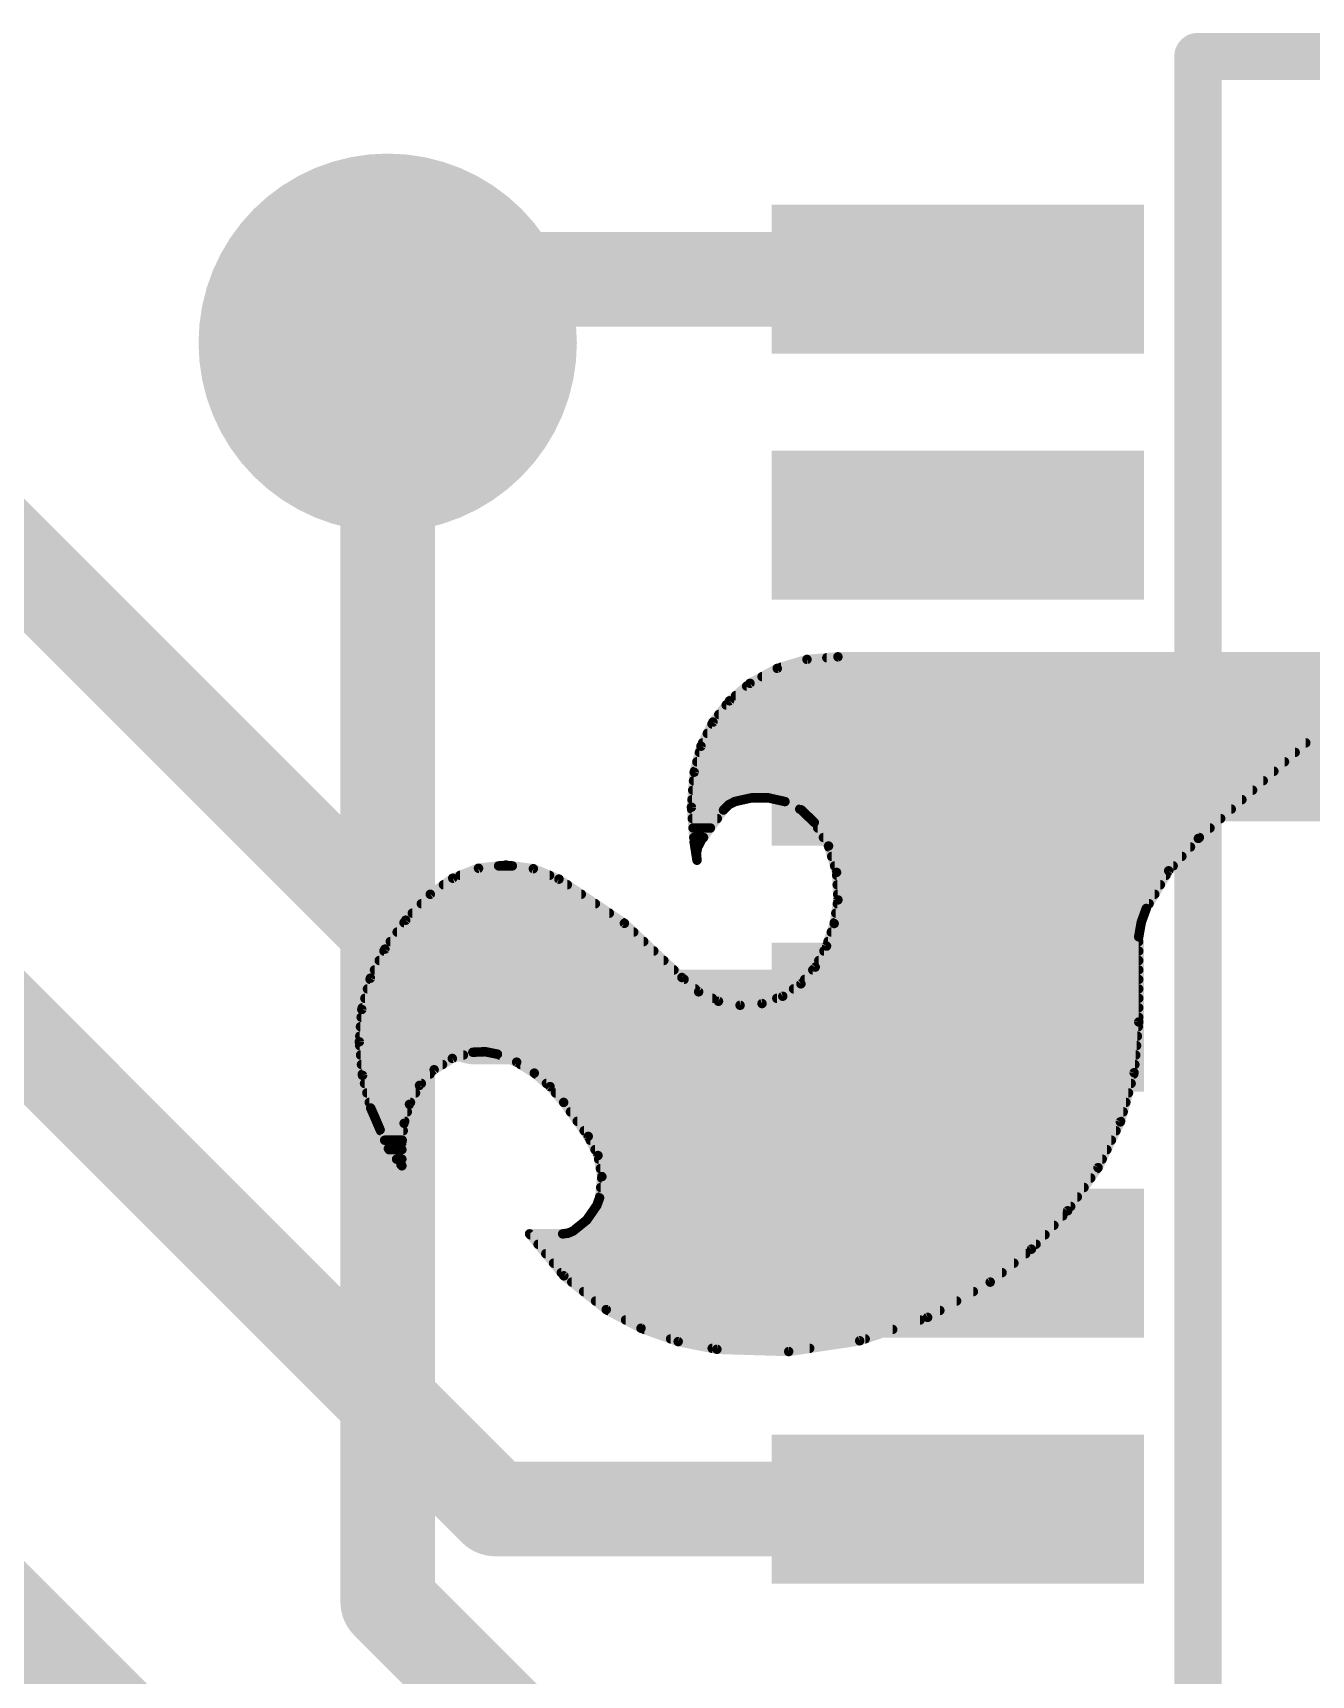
# Model space of a CAD drawing. Extents: x -4.1 to 20.4, y -14 to 28.1.
# Drawn here: x 4.739 to 8.172, y 12.915 to 17.324 of the extents above; entities that cross this region are included whole.
import ezdxf

# ---------------------------------------------------------------- set-up
doc = ezdxf.new("R2010")
doc.units = 0
for name, color, linetype in [('1', 12, 'CONTINUOUS'), ('16', 132, 'CONTINUOUS'), ('18', 110, 'CONTINUOUS'), ('21', 41, 'CONTINUOUS'), ('22', 40, 'CONTINUOUS'), ('51', 53, 'CONTINUOUS')]:
    doc.layers.add(name, color=color, linetype=linetype)

# ---------------------------------------------------------------- blocks, each defined once
blk = doc.blocks.new('RECT')
blk.add_solid([(-0.5, -0.5), (0.5, -0.5), (-0.5, 0.5), (0.5, 0.5)])
blk = doc.blocks.new('ROUNDV')
at = {"const_width": 0.5}
blk.add_lwpolyline([(0, -0.25, 1), (0, 0.25, 1), (0, -0.25)], format="xyb", dxfattribs=at)

msp = doc.modelspace()

# ---------------------------------------------------------------- linework, layer by layer
at = {"layer": '1', "const_width": 0.254}
for points in [[(5.8627, 16.6628), (5.6921, 16.4922)], [(7.223, 16.6628), (5.8627, 16.6628)], [(5.9813, 13.3608), (2.8677, 16.4744)], [(5.928, 14.6816), (4.5593, 16.0503)], [(7.231, 15.334), (7.223, 15.342)], [(8.8011, 15.334), (7.231, 15.334)], [(7.223, 14.6816), (5.928, 14.6816)], [(5.0567, 12.7004), (3.7922, 13.9649)], [(7.223, 13.3608), (5.9813, 13.3608)]]:
    msp.add_lwpolyline(points, dxfattribs=at)
at = {"layer": '1', "const_width": 0.127}
for points in [[(5.8627, 16.7263, 1), (5.8627, 16.5993)], [(5.9076, 16.6179, 1), (5.8178, 16.7077)], [(7.223, 16.5993, 1), (7.223, 16.7263)], [(5.6472, 16.5371, 1), (5.737, 16.4473)], [(7.2679, 15.3869, 1), (7.1781, 15.2971)], [(7.231, 15.3975, 1), (7.231, 15.2705)], [(7.1861, 15.2891, 1), (7.2759, 15.3789)], [(5.928, 14.7451, 1), (5.928, 14.6181)], [(5.8831, 14.6367, 1), (5.9729, 14.7265)], [(7.223, 14.6181, 1), (7.223, 14.7451)], [(5.9813, 13.4243, 1), (5.9813, 13.2973)], [(5.9364, 13.3159, 1), (6.0262, 13.4057)], [(7.223, 13.2973, 1), (7.223, 13.4243)]]:
    msp.add_lwpolyline(points, format="xyb", dxfattribs=at)
at = {"layer": '16', "const_width": 0.254}
for points in [[(5.6921, 16.4922), (5.6921, 13.1115)], [(5.6921, 13.1115), (7.018, 11.7856)]]:
    msp.add_lwpolyline(points, dxfattribs=at)
at = {"layer": '16', "const_width": 0.127}
for points in [[(5.7556, 16.4922, 1), (5.6286, 16.4922)], [(5.737, 13.1564, 1), (5.6472, 13.0666)], [(5.6286, 13.1115, 1), (5.7556, 13.1115)]]:
    msp.add_lwpolyline(points, format="xyb", dxfattribs=at)
at = {"layer": '21', "const_width": 0.127}
for points in [[(7.8678, 17.2608), (12.4202, 17.2608)], [(7.8678, 10.1213), (7.8678, 17.2608)]]:
    msp.add_lwpolyline(points, dxfattribs=at)
at = {"layer": '21', "const_width": 0.0635}
for points in [[(7.8678, 17.2925, 1), (7.8678, 17.2291)], [(7.8996, 17.2608, 1), (7.8361, 17.2608)]]:
    msp.add_lwpolyline(points, format="xyb", dxfattribs=at)
at = {"layer": '22', "const_width": 0.0254}
for points in [[(6.7382, 15.6179), (6.8181, 15.6419)], [(6.8181, 15.6419), (6.9012, 15.6489)], [(6.8713, 15.6464), (8.4148, 15.6464)], [(6.9012, 15.6489), (8.4176, 15.6489)], [(8.4176, 15.6489), (7.8689, 15.1613)], [(6.665, 15.5778), (6.7382, 15.6179)], [(6.7485, 15.621), (8.3862, 15.621)], [(6.61, 15.5308), (6.665, 15.5778)], [(6.6561, 15.5702), (8.329, 15.5702)], [(6.6975, 15.5956), (8.3576, 15.5956)], [(6.5656, 15.4738), (6.61, 15.5308)], [(6.6011, 15.5194), (8.2719, 15.5194)], [(6.6264, 15.5448), (8.3005, 15.5448)], [(6.5335, 15.409), (6.5656, 15.4738)], [(6.563, 15.4686), (8.2147, 15.4686)], [(6.5813, 15.494), (8.2433, 15.494)], [(6.5504, 15.4432), (8.1861, 15.4432)], [(6.5151, 15.3391), (6.5335, 15.409)], [(6.5291, 15.3924), (8.129, 15.3924)], [(6.5379, 15.4178), (8.1575, 15.4178)], [(6.5078, 15.2451), (6.5151, 15.3391)], [(6.5158, 15.3416), (8.0718, 15.3416)], [(6.5224, 15.367), (8.1004, 15.367)], [(6.5113, 15.2908), (8.0146, 15.2908)], [(6.5133, 15.3162), (8.0432, 15.3162)], [(6.5151, 15.1511), (6.5078, 15.2451)], [(6.5093, 15.2654), (6.6472, 15.2654)], [(6.6072, 15.2513), (6.5938, 15.2375)], [(6.6243, 15.2603), (6.6072, 15.2513)], [(6.6688, 15.2702), (6.6243, 15.2603)], [(6.7144, 15.2702), (6.6688, 15.2702)], [(6.7589, 15.2603), (6.7144, 15.2702)], [(6.736, 15.2654), (7.986, 15.2654)], [(6.8024, 15.2381), (6.7589, 15.2603)], [(6.5082, 15.24), (6.5962, 15.24)], [(6.5101, 15.2146), (6.5772, 15.2146)], [(6.5938, 15.2375), (6.5329, 15.1536)], [(6.7986, 15.24), (7.9575, 15.24)], [(6.8377, 15.2044), (6.8024, 15.2381)], [(6.827, 15.2146), (7.9289, 15.2146)], [(6.8759, 15.141), (6.8377, 15.2044)], [(6.5121, 15.1892), (6.5587, 15.1892)], [(6.5141, 15.1638), (6.5403, 15.1638)], [(6.8469, 15.1892), (7.9003, 15.1892)], [(6.8622, 15.1638), (7.8717, 15.1638)], [(7.8689, 15.1613), (7.7894, 15.0745)], [(6.5227, 15.1028), (6.5151, 15.1511)], [(6.5171, 15.1384), (6.5247, 15.1384)], [(6.5245, 15.1379), (6.521, 15.1205)], [(6.521, 15.1205), (6.5227, 15.1028)], [(6.5211, 15.113), (6.5217, 15.113)], [(6.5329, 15.1536), (6.5245, 15.1379)], [(6.8975, 15.0702), (6.8759, 15.141)], [(6.8767, 15.1384), (7.8479, 15.1384)], [(6.8845, 15.113), (7.8247, 15.113)], [(5.8668, 15.0545), (5.936, 15.0813)], [(5.936, 15.0813), (6.0097, 15.0899)], [(5.9898, 15.0876), (6.0268, 15.0876)], [(6.0097, 15.0899), (6.0832, 15.08)], [(6.0832, 15.08), (6.1519, 15.052)], [(6.8922, 15.0876), (7.8014, 15.0876)], [(6.9012, 14.9962), (6.8975, 15.0702)], [(7.7894, 15.0745), (7.7292, 14.9733)], [(5.8064, 15.0114), (5.8668, 15.0545)], [(5.8419, 15.0368), (6.1744, 15.0368)], [(5.8866, 15.0622), (6.1268, 15.0622)], [(6.1519, 15.052), (6.3277, 14.9334)], [(6.8979, 15.0622), (7.7821, 15.0622)], [(6.8992, 15.0368), (7.767, 15.0368)], [(5.7405, 14.9418), (5.8064, 15.0114)], [(5.7824, 14.986), (6.2497, 14.986)], [(5.8064, 15.0114), (6.2121, 15.0114)], [(6.8911, 14.9329), (6.9012, 14.9962)], [(6.8996, 14.986), (7.7368, 14.986)], [(6.9004, 15.0114), (7.7519, 15.0114)], [(5.6845, 14.8641), (5.7405, 14.9418)], [(5.7583, 14.9606), (6.2874, 14.9606)], [(6.8955, 14.9606), (7.7246, 14.9606)], [(7.7157, 14.9361), (7.7089, 14.8971)], [(7.7292, 14.9733), (7.7157, 14.9361)], [(5.7175, 14.9098), (6.3528, 14.9098)], [(5.7358, 14.9352), (6.325, 14.9352)], [(6.3277, 14.9334), (6.4821, 14.7879)], [(6.8706, 14.8722), (6.8911, 14.9329)], [(6.8833, 14.9098), (7.7111, 14.9098)], [(6.8915, 14.9352), (7.7156, 14.9352)], [(7.7089, 14.8971), (7.7089, 14.6685)], [(5.6457, 14.7861), (5.6845, 14.8641)], [(5.682, 14.859), (6.4067, 14.859)], [(5.6991, 14.8844), (6.3797, 14.8844)], [(6.8402, 14.8158), (6.8706, 14.8722)], [(6.8635, 14.859), (7.7089, 14.859)], [(6.8747, 14.8844), (7.7089, 14.8844)], [(5.6567, 14.8082), (6.4606, 14.8082)], [(5.6693, 14.8336), (6.4336, 14.8336)], [(6.8017, 14.771), (6.8402, 14.8158)], [(6.8337, 14.8082), (7.7089, 14.8082)], [(6.8498, 14.8336), (7.7089, 14.8336)], [(5.6225, 14.7021), (5.6457, 14.7861)], [(5.6448, 14.7828), (6.4881, 14.7828)], [(6.4821, 14.7879), (6.527, 14.7496)], [(6.753, 14.7376), (6.8017, 14.771)], [(6.8119, 14.7828), (7.7089, 14.7828)], [(5.6308, 14.732), (6.5639, 14.732)], [(5.6378, 14.7574), (6.5179, 14.7574)], [(6.527, 14.7496), (6.5804, 14.7241)], [(6.5804, 14.7241), (6.6384, 14.7134)], [(6.6384, 14.7134), (6.6973, 14.718)], [(6.6973, 14.718), (6.753, 14.7376)], [(6.7371, 14.732), (7.7089, 14.732)], [(6.7819, 14.7574), (7.7089, 14.7574)], [(5.6159, 14.6152), (5.6225, 14.7021)], [(5.6209, 14.6812), (7.7089, 14.6812)], [(5.6238, 14.7066), (7.7089, 14.7066)], [(5.6171, 14.6304), (7.7054, 14.6304)], [(5.619, 14.6558), (7.7077, 14.6558)], [(7.7089, 14.6685), (7.6965, 14.5322)], [(5.6245, 14.5252), (5.6159, 14.6152)], [(5.6169, 14.605), (7.7031, 14.605)], [(5.9207, 14.5872), (5.8657, 14.5706)], [(5.9541, 14.5886), (5.9207, 14.5872)], [(5.9868, 14.5821), (5.9541, 14.5886)], [(5.6193, 14.5796), (5.8955, 14.5796)], [(5.6217, 14.5542), (5.8393, 14.5542)], [(5.8168, 14.5403), (5.7776, 14.4983)], [(5.8657, 14.5706), (5.8168, 14.5403)], [(6.0383, 14.5606), (5.9868, 14.5821)], [(5.9928, 14.5796), (7.7008, 14.5796)], [(6.0858, 14.5313), (6.0383, 14.5606)], [(6.0487, 14.5542), (7.6985, 14.5542)], [(5.6241, 14.5288), (5.8061, 14.5288)], [(5.6464, 14.4374), (5.6245, 14.5252)], [(5.6299, 14.5034), (5.7824, 14.5034)], [(5.7776, 14.4983), (5.7506, 14.4475)], [(6.1282, 14.495), (6.0858, 14.5313)], [(6.0887, 14.5288), (7.6956, 14.5288)], [(6.1184, 14.5034), (7.6885, 14.5034)], [(6.1646, 14.4526), (6.1282, 14.495)], [(7.6965, 14.5322), (7.6597, 14.4003)], [(5.6362, 14.478), (5.7668, 14.478)], [(5.6426, 14.4526), (5.7533, 14.4526)], [(6.1428, 14.478), (7.6814, 14.478)], [(6.2306, 14.3612), (6.1646, 14.4526)], [(6.1646, 14.4526), (7.6743, 14.4526)], [(5.6566, 14.4145), (5.6464, 14.4374)], [(5.6509, 14.4272), (5.7449, 14.4272)], [(5.6718, 14.3789), (5.6566, 14.4145)], [(5.7506, 14.4475), (5.7361, 14.3963)], [(6.1829, 14.4272), (7.6672, 14.4272)], [(5.662, 14.4018), (5.7377, 14.4018)], [(5.6939, 14.3285), (5.6718, 14.3789)], [(5.6729, 14.3764), (5.7339, 14.3764)], [(5.7361, 14.3963), (5.7302, 14.3434)], [(6.2013, 14.4018), (7.6601, 14.4018)], [(6.2196, 14.3764), (7.648, 14.3764)], [(7.6597, 14.4003), (7.5997, 14.2773)], [(5.684, 14.351), (5.7311, 14.351)], [(5.7277, 14.285), (5.6939, 14.3285)], [(5.6961, 14.3256), (5.7302, 14.3256)], [(5.7302, 14.3434), (5.7302, 14.2824)], [(6.2568, 14.3099), (6.2306, 14.3612)], [(6.2358, 14.351), (7.6356, 14.351)], [(6.2488, 14.3256), (7.6233, 14.3256)], [(5.7159, 14.3002), (5.7302, 14.3002)], [(5.7302, 14.2825), (5.7277, 14.285)], [(5.7302, 14.2824), (5.7302, 14.2825)], [(6.2672, 14.2533), (6.2568, 14.3099)], [(6.2586, 14.3002), (7.6109, 14.3002)], [(6.2633, 14.2748), (7.5979, 14.2748)], [(7.5997, 14.2773), (7.518, 14.1616)], [(6.2611, 14.1961), (6.2672, 14.2533)], [(6.2668, 14.2494), (7.58, 14.2494)], [(6.2535, 14.1757), (6.2611, 14.1961)], [(6.2614, 14.1986), (7.5441, 14.1986)], [(6.2641, 14.224), (7.5621, 14.224)], [(6.2267, 14.1369), (6.2535, 14.1757)], [(6.2342, 14.1478), (7.505, 14.1478)], [(6.2518, 14.1732), (7.5262, 14.1732)], [(7.518, 14.1616), (7.4208, 14.0584)], [(6.1652, 13.9869), (6.0731, 14.0995)], [(6.0731, 14.0995), (6.162, 14.0995)], [(6.162, 14.0995), (6.1765, 14.1015)], [(6.1765, 14.1015), (6.19, 14.1072)], [(6.19, 14.1072), (6.2267, 14.1369)], [(6.2088, 14.1224), (7.4811, 14.1224)], [(6.0751, 14.097), (7.4571, 14.097)], [(6.0959, 14.0716), (7.4332, 14.0716)], [(7.4208, 14.0584), (7.3101, 13.97)], [(6.1167, 14.0462), (7.4055, 14.0462)], [(6.1375, 14.0208), (7.3737, 14.0208)], [(6.1583, 13.9954), (7.3419, 13.9954)], [(6.2789, 13.8963), (6.1652, 13.9869)], [(6.1864, 13.97), (7.3101, 13.97)], [(7.3101, 13.97), (7.142, 13.8753)], [(6.2183, 13.9446), (7.265, 13.9446)], [(6.2502, 13.9192), (7.2199, 13.9192)], [(6.3723, 13.8462), (6.2789, 13.8963)], [(6.2836, 13.8938), (7.1748, 13.8938)], [(6.3309, 13.8684), (7.1219, 13.8684)], [(6.4721, 13.8104), (6.3723, 13.8462)], [(6.3811, 13.843), (7.0482, 13.843)], [(7.142, 13.8753), (6.9596, 13.8125)], [(6.4519, 13.8176), (6.9744, 13.8176)], [(6.5761, 13.7897), (6.4721, 13.8104)], [(6.5635, 13.7922), (6.8253, 13.7922)], [(6.7689, 13.7837), (6.5761, 13.7897)], [(6.9596, 13.8125), (6.7689, 13.7837)]]:
    msp.add_lwpolyline(points, dxfattribs=at)
at = {"layer": '22', "const_width": 0.0127}
for points in [[(6.8175, 15.6483, 1), (6.8186, 15.6356)], [(6.8199, 15.6359, 1), (6.8162, 15.648)], [(6.8713, 15.6527, 1), (6.8713, 15.6401)], [(6.9012, 15.6553, 1), (6.9012, 15.6426)], [(6.9017, 15.6426, 1), (6.9007, 15.6552)], [(6.7363, 15.624, 1), (6.74, 15.6118)], [(6.7412, 15.6123, 1), (6.7351, 15.6235)], [(6.7485, 15.6273, 1), (6.7485, 15.6147)], [(6.6561, 15.5766, 1), (6.6561, 15.5639)], [(6.6619, 15.5834, 1), (6.6681, 15.5722)], [(6.6691, 15.573, 1), (6.6609, 15.5826)], [(6.6975, 15.602, 1), (6.6975, 15.5893)], [(6.6011, 15.5258, 1), (6.6011, 15.5131)], [(6.6059, 15.5357, 1), (6.6141, 15.526)], [(6.615, 15.5269, 1), (6.605, 15.5347)], [(6.6264, 15.5511, 1), (6.6264, 15.5385)], [(6.563, 15.4749, 1), (6.563, 15.4623)], [(6.5606, 15.4777, 1), (6.5706, 15.4699)], [(6.5713, 15.471, 1), (6.5599, 15.4766)], [(6.5813, 15.5004, 1), (6.5813, 15.4877)], [(6.5504, 15.4496, 1), (6.5504, 15.4369)], [(6.5291, 15.3987, 1), (6.5291, 15.3861)], [(6.5278, 15.4118, 1), (6.5392, 15.4062)], [(6.5397, 15.4074, 1), (6.5274, 15.4106)], [(6.5379, 15.4242, 1), (6.5379, 15.4115)], [(8.129, 15.3861, 1), (8.129, 15.3987)], [(8.1575, 15.4115, 1), (8.1575, 15.4242)], [(6.5214, 15.3386, 1), (6.5088, 15.3396)], [(6.509, 15.3407, 1), (6.5212, 15.3375)], [(6.5158, 15.348, 1), (6.5158, 15.3353)], [(6.5224, 15.3734, 1), (6.5224, 15.3607)], [(8.0718, 15.3353, 1), (8.0718, 15.348)], [(8.1004, 15.3607, 1), (8.1004, 15.3734)], [(6.5113, 15.2972, 1), (6.5113, 15.2845)], [(6.5133, 15.3225, 1), (6.5133, 15.3099)], [(8.0146, 15.2845, 1), (8.0146, 15.2972)], [(8.0432, 15.3099, 1), (8.0432, 15.3225)], [(6.5141, 15.2456, 1), (6.5014, 15.2446)], [(6.5093, 15.2718, 1), (6.5093, 15.2591)], [(6.6043, 15.2569, 1), (6.6102, 15.2457)], [(6.6118, 15.2469, 1), (6.6027, 15.2557)], [(6.6229, 15.2665, 1), (6.6257, 15.2541)], [(6.6273, 15.2547, 1), (6.6213, 15.2659)], [(6.6472, 15.2591, 1), (6.6472, 15.2718)], [(6.6688, 15.2766, 1), (6.6688, 15.2639)], [(6.6702, 15.264, 1), (6.6674, 15.2764)], [(6.7158, 15.2764, 1), (6.713, 15.264)], [(6.7144, 15.2639, 1), (6.7144, 15.2766)], [(6.736, 15.2718, 1), (6.736, 15.2591)], [(6.7618, 15.266, 1), (6.756, 15.2546)], [(6.7575, 15.2541, 1), (6.7603, 15.2665)], [(7.986, 15.2591, 1), (7.986, 15.2718)], [(6.5014, 15.2456, 1), (6.5141, 15.2446)], [(6.5082, 15.2463, 1), (6.5082, 15.2337)], [(6.5101, 15.221, 1), (6.5101, 15.2083)], [(6.5772, 15.2083, 1), (6.5772, 15.221)], [(6.5893, 15.2419, 1), (6.5983, 15.2331)], [(6.5989, 15.2338, 1), (6.5887, 15.2412)], [(6.5962, 15.2337, 1), (6.5962, 15.2463)], [(6.7986, 15.2463, 1), (6.7986, 15.2337)], [(6.8067, 15.2427, 1), (6.798, 15.2335)], [(6.7995, 15.2324, 1), (6.8052, 15.2437)], [(6.827, 15.221, 1), (6.827, 15.2083)], [(6.8431, 15.2077, 1), (6.8323, 15.2011)], [(6.8333, 15.1998, 1), (6.8421, 15.209)], [(7.9289, 15.2083, 1), (7.9289, 15.221)], [(7.9575, 15.2337, 1), (7.9575, 15.2463)], [(6.5121, 15.1956, 1), (6.5121, 15.1829)], [(6.5141, 15.1701, 1), (6.5141, 15.1575)], [(6.5403, 15.1575, 1), (6.5403, 15.1701)], [(6.5587, 15.1829, 1), (6.5587, 15.1956)], [(6.8469, 15.1956, 1), (6.8469, 15.1829)], [(6.8622, 15.1701, 1), (6.8622, 15.1575)], [(7.8647, 15.166, 1), (7.8731, 15.1566)], [(7.8736, 15.157, 1), (7.8642, 15.1656)], [(7.8717, 15.1575, 1), (7.8717, 15.1701)], [(7.9003, 15.1829, 1), (7.9003, 15.1956)], [(6.5214, 15.1521, 1), (6.5088, 15.1501)], [(6.5088, 15.1506, 1), (6.5214, 15.1516)], [(6.5171, 15.1448, 1), (6.5171, 15.1321)], [(6.5273, 15.1211, 1), (6.5147, 15.1199)], [(6.5148, 15.1218, 1), (6.5272, 15.1192)], [(6.5211, 15.1194, 1), (6.5211, 15.1067)], [(6.5189, 15.1409, 1), (6.5301, 15.1349)], [(6.5307, 15.1367, 1), (6.5183, 15.1392)], [(6.5217, 15.1067, 1), (6.5217, 15.1194)], [(6.5247, 15.1321, 1), (6.5247, 15.1448)], [(6.5278, 15.1573, 1), (6.538, 15.1499)], [(6.5385, 15.1506, 1), (6.5273, 15.1566)], [(6.882, 15.1428, 1), (6.8698, 15.1391)], [(6.8767, 15.1448, 1), (6.8767, 15.1321)], [(6.8705, 15.1377, 1), (6.8814, 15.1443)], [(6.8845, 15.1194, 1), (6.8845, 15.1067)], [(7.8247, 15.1067, 1), (7.8247, 15.1194)], [(7.8479, 15.1321, 1), (7.8479, 15.1448)], [(5.9352, 15.0876, 1), (5.9367, 15.075)], [(5.9383, 15.0753, 1), (5.9337, 15.0872)], [(5.9898, 15.0939, 1), (5.9898, 15.0813)], [(6.0105, 15.0962, 1), (6.0088, 15.0836)], [(6.0104, 15.0836, 1), (6.0089, 15.0962)], [(6.0268, 15.0813, 1), (6.0268, 15.0939)], [(6.0856, 15.0858, 1), (6.0808, 15.0741)], [(6.0823, 15.0737, 1), (6.084, 15.0863)], [(6.5164, 15.1018, 1), (6.529, 15.1038)], [(6.5164, 15.1022, 1), (6.529, 15.1034)], [(6.8922, 15.0939, 1), (6.8922, 15.0813)], [(6.9039, 15.0705, 1), (6.8912, 15.0698)], [(7.7847, 15.0788, 1), (7.7941, 15.0702)], [(7.7948, 15.0712, 1), (7.7839, 15.0777)], [(7.8014, 15.0813, 1), (7.8014, 15.0939)], [(5.8419, 15.0432, 1), (5.8419, 15.0305)], [(5.8645, 15.0605, 1), (5.8691, 15.0486)], [(5.8705, 15.0494, 1), (5.8631, 15.0597)], [(5.8866, 15.0686, 1), (5.8866, 15.0559)], [(6.1268, 15.0559, 1), (6.1268, 15.0686)], [(6.1555, 15.0573, 1), (6.1483, 15.0467)], [(6.1495, 15.0461, 1), (6.1543, 15.0579)], [(6.1744, 15.0305, 1), (6.1744, 15.0432)], [(6.8915, 15.0683, 1), (6.9036, 15.072)], [(6.8979, 15.0686, 1), (6.8979, 15.0559)], [(6.8992, 15.0432, 1), (6.8992, 15.0305)], [(7.767, 15.0305, 1), (7.767, 15.0432)], [(7.7821, 15.0559, 1), (7.7821, 15.0686)], [(5.7824, 14.9924, 1), (5.7824, 14.9797)], [(5.8027, 15.0166, 1), (5.8101, 15.0062)], [(5.8064, 15.0177, 1), (5.8064, 15.0051)], [(5.811, 15.007, 1), (5.8018, 15.0158)], [(6.2121, 15.0051, 1), (6.2121, 15.0177)], [(6.2497, 14.9797, 1), (6.2497, 14.9924)], [(6.8996, 14.9924, 1), (6.8996, 14.9797)], [(6.9004, 15.0177, 1), (6.9004, 15.0051)], [(6.9075, 14.9952, 1), (6.8949, 14.9972)], [(6.8949, 14.9959, 1), (6.9075, 14.9965)], [(7.7368, 14.9797, 1), (7.7368, 14.9924)], [(7.7519, 15.0051, 1), (7.7519, 15.0177)], [(5.7359, 14.9462, 1), (5.7452, 14.9374)], [(5.7457, 14.9381, 1), (5.7354, 14.9455)], [(5.7583, 14.967, 1), (5.7583, 14.9543)], [(6.2874, 14.9543, 1), (6.2874, 14.967)], [(6.8955, 14.967, 1), (6.8955, 14.9543)], [(7.722, 14.935, 1), (7.7095, 14.9372)], [(7.7237, 14.9765, 1), (7.7347, 14.9701)], [(7.7352, 14.9711, 1), (7.7232, 14.9755)], [(7.7246, 14.9543, 1), (7.7246, 14.967)], [(5.7175, 14.9162, 1), (5.7175, 14.9035)], [(5.7358, 14.9415, 1), (5.7358, 14.9289)], [(6.3321, 14.938, 1), (6.3234, 14.9288)], [(6.3242, 14.9281, 1), (6.3313, 14.9386)], [(6.325, 14.9289, 1), (6.325, 14.9415)], [(6.3528, 14.9035, 1), (6.3528, 14.9162)], [(6.8833, 14.9162, 1), (6.8833, 14.9035)], [(6.8849, 14.9339, 1), (6.8974, 14.9319)], [(6.8915, 14.9415, 1), (6.8915, 14.9289)], [(6.8971, 14.9309, 1), (6.8851, 14.9349)], [(7.7026, 14.8982, 1), (7.7152, 14.896)], [(7.7153, 14.8971, 1), (7.7026, 14.8971)], [(7.7098, 14.9382, 1), (7.7217, 14.9339)], [(7.7111, 14.9035, 1), (7.7111, 14.9162)], [(7.7156, 14.9289, 1), (7.7156, 14.9415)], [(5.682, 14.8653, 1), (5.682, 14.8527)], [(5.6793, 14.8678, 1), (5.6897, 14.8604)], [(5.6902, 14.8613, 1), (5.6788, 14.8669)], [(5.6991, 14.8908, 1), (5.6991, 14.8781)], [(6.3797, 14.8781, 1), (6.3797, 14.8908)], [(6.4067, 14.8527, 1), (6.4067, 14.8653)], [(6.8635, 14.8653, 1), (6.8635, 14.8527)], [(6.8646, 14.8742, 1), (6.8766, 14.8702)], [(6.8762, 14.8692, 1), (6.865, 14.8752)], [(6.8747, 14.8908, 1), (6.8747, 14.8781)], [(7.7089, 14.8781, 1), (7.7089, 14.8908)], [(7.7089, 14.8527, 1), (7.7089, 14.8653)], [(5.6567, 14.8146, 1), (5.6567, 14.8019)], [(5.6693, 14.8399, 1), (5.6693, 14.8273)], [(6.4336, 14.8273, 1), (6.4336, 14.8399)], [(6.4606, 14.8019, 1), (6.4606, 14.8146)], [(6.8337, 14.8146, 1), (6.8337, 14.8019)], [(6.8346, 14.8188, 1), (6.8458, 14.8128)], [(6.845, 14.8117, 1), (6.8354, 14.8199)], [(6.8498, 14.8399, 1), (6.8498, 14.8273)], [(7.7089, 14.8273, 1), (7.7089, 14.8399)], [(7.7089, 14.8019, 1), (7.7089, 14.8146)], [(5.6448, 14.7891, 1), (5.6448, 14.7765)], [(5.64, 14.7889, 1), (5.6514, 14.7833)], [(5.6518, 14.7844, 1), (5.6396, 14.7878)], [(6.4862, 14.7927, 1), (6.478, 14.7831)], [(6.4777, 14.7833, 1), (6.4865, 14.7925)], [(6.4881, 14.7765, 1), (6.4881, 14.7891)], [(6.7969, 14.7751, 1), (6.8066, 14.7668)], [(6.8053, 14.7657, 1), (6.7982, 14.7762)], [(6.8119, 14.7891, 1), (6.8119, 14.7765)], [(7.7089, 14.7765, 1), (7.7089, 14.7891)], [(5.6308, 14.7384, 1), (5.6308, 14.7257)], [(5.6378, 14.7637, 1), (5.6378, 14.7511)], [(6.5179, 14.7511, 1), (6.5179, 14.7637)], [(6.5298, 14.7553, 1), (6.5243, 14.7438)], [(6.5229, 14.7447, 1), (6.5312, 14.7544)], [(6.5639, 14.7257, 1), (6.5639, 14.7384)], [(6.5815, 14.7304, 1), (6.5792, 14.7179)], [(6.5776, 14.7184, 1), (6.5831, 14.7299)], [(6.6952, 14.7239, 1), (6.6994, 14.712)], [(6.6978, 14.7116, 1), (6.6968, 14.7243)], [(6.7371, 14.7384, 1), (6.7371, 14.7257)], [(6.7494, 14.7428, 1), (6.7566, 14.7324)], [(6.7551, 14.7316, 1), (6.7509, 14.7436)], [(6.7819, 14.7637, 1), (6.7819, 14.7511)], [(7.7089, 14.7511, 1), (7.7089, 14.7637)], [(7.7089, 14.7257, 1), (7.7089, 14.7384)], [(5.6209, 14.6875, 1), (5.6209, 14.6749)], [(5.6289, 14.7016, 1), (5.6162, 14.7026)], [(5.6164, 14.7038, 1), (5.6286, 14.7004)], [(5.6238, 14.7129, 1), (5.6238, 14.7003)], [(6.6379, 14.7197, 1), (6.6389, 14.707)], [(6.6373, 14.7071, 1), (6.6396, 14.7196)], [(7.7089, 14.7003, 1), (7.7089, 14.7129)], [(7.7089, 14.6749, 1), (7.7089, 14.6875)], [(5.6171, 14.6367, 1), (5.6171, 14.6241)], [(5.619, 14.6622, 1), (5.619, 14.6495)], [(7.7152, 14.6679, 1), (7.7026, 14.6691)], [(7.7026, 14.6685, 1), (7.7153, 14.6685)], [(7.7054, 14.6241, 1), (7.7054, 14.6367)], [(7.7077, 14.6495, 1), (7.7077, 14.6622)], [(5.6222, 14.6158, 1), (5.6096, 14.6146)], [(5.6096, 14.6157, 1), (5.6222, 14.6147)], [(5.6169, 14.6113, 1), (5.6169, 14.5987)], [(5.9204, 14.5935, 1), (5.921, 14.5809)], [(5.9225, 14.5811, 1), (5.9189, 14.5933)], [(5.9553, 14.5948, 1), (5.9528, 14.5824)], [(5.9543, 14.5823, 1), (5.9538, 14.595)], [(7.7031, 14.5987, 1), (7.7031, 14.6113)], [(5.6193, 14.586, 1), (5.6193, 14.5733)], [(5.6217, 14.5606, 1), (5.6217, 14.5479)], [(5.8135, 14.5456, 1), (5.8202, 14.5349)], [(5.8215, 14.5359, 1), (5.8122, 14.5446)], [(5.8393, 14.5479, 1), (5.8393, 14.5606)], [(5.8638, 14.5767, 1), (5.8675, 14.5645)], [(5.869, 14.5652, 1), (5.8623, 14.576)], [(5.8955, 14.5733, 1), (5.8955, 14.586)], [(5.9892, 14.588, 1), (5.9844, 14.5762)], [(5.9856, 14.5759, 1), (5.988, 14.5883)], [(5.9928, 14.586, 1), (5.9928, 14.5733)], [(6.0416, 14.566, 1), (6.035, 14.5552)], [(6.0359, 14.5548, 1), (6.0408, 14.5665)], [(6.0487, 14.5606, 1), (6.0487, 14.5479)], [(7.6985, 14.5479, 1), (7.6985, 14.5606)], [(7.7008, 14.5733, 1), (7.7008, 14.586)], [(5.6241, 14.5351, 1), (5.6241, 14.5225)], [(5.6181, 14.5245, 1), (5.6308, 14.5258)], [(5.6306, 14.5267, 1), (5.6183, 14.5236)], [(5.6299, 14.5098, 1), (5.6299, 14.4971)], [(5.7729, 14.5026, 1), (5.7822, 14.4939)], [(5.7832, 14.4953, 1), (5.772, 14.5012)], [(5.7824, 14.4971, 1), (5.7824, 14.5098)], [(5.8061, 14.5225, 1), (5.8061, 14.5351)], [(6.0899, 14.5361, 1), (6.0817, 14.5265)], [(6.0825, 14.5259, 1), (6.0891, 14.5367)], [(6.0887, 14.5351, 1), (6.0887, 14.5225)], [(6.1184, 14.5098, 1), (6.1184, 14.4971)], [(6.133, 14.4991, 1), (6.1234, 14.4908)], [(7.6885, 14.4971, 1), (7.6885, 14.5098)], [(7.6902, 14.5328, 1), (7.7028, 14.5316)], [(7.7026, 14.5305, 1), (7.6904, 14.5339)], [(7.6956, 14.5225, 1), (7.6956, 14.5351)], [(5.6362, 14.4844, 1), (5.6362, 14.4717)], [(5.6426, 14.4589, 1), (5.6426, 14.4463)], [(5.7533, 14.4463, 1), (5.7533, 14.4589)], [(5.7668, 14.4717, 1), (5.7668, 14.4844)], [(6.1241, 14.4901, 1), (6.1323, 14.4998)], [(6.1428, 14.4844, 1), (6.1428, 14.4717)], [(6.1697, 14.4563, 1), (6.1595, 14.4489)], [(6.1646, 14.4589, 1), (6.1646, 14.4463)], [(7.6743, 14.4463, 1), (7.6743, 14.4589)], [(7.6814, 14.4717, 1), (7.6814, 14.4844)], [(5.6522, 14.44, 1), (5.6406, 14.4348)], [(5.6402, 14.4359, 1), (5.6526, 14.4389)], [(5.6509, 14.4336, 1), (5.6509, 14.4209)], [(5.6624, 14.417, 1), (5.6508, 14.412)], [(5.6508, 14.4119, 1), (5.6624, 14.4171)], [(5.745, 14.4505, 1), (5.7562, 14.4445)], [(5.7567, 14.4458, 1), (5.7445, 14.4492)], [(5.7449, 14.4209, 1), (5.7449, 14.4336)], [(6.1598, 14.4485, 1), (6.1694, 14.4567)], [(6.1829, 14.4336, 1), (6.1829, 14.4209)], [(7.6672, 14.4209, 1), (7.6672, 14.4336)], [(5.662, 14.4082, 1), (5.662, 14.3955)], [(5.6776, 14.3814, 1), (5.666, 14.3764)], [(5.666, 14.3764, 1), (5.6776, 14.3814)], [(5.6729, 14.3827, 1), (5.6729, 14.3701)], [(5.7424, 14.3956, 1), (5.7298, 14.397)], [(5.73, 14.398, 1), (5.7422, 14.3946)], [(5.7339, 14.3701, 1), (5.7339, 14.3827)], [(5.7377, 14.3955, 1), (5.7377, 14.4082)], [(6.2013, 14.4082, 1), (6.2013, 14.3955)], [(6.2196, 14.3827, 1), (6.2196, 14.3701)], [(7.648, 14.3701, 1), (7.648, 14.3827)], [(7.6536, 14.402, 1), (7.6658, 14.3986)], [(7.6654, 14.3976, 1), (7.654, 14.4031)], [(7.6601, 14.3955, 1), (7.6601, 14.4082)], [(5.684, 14.3574, 1), (5.684, 14.3447)], [(5.6989, 14.3324, 1), (5.6889, 14.3246)], [(5.6881, 14.3259, 1), (5.6997, 14.331)], [(5.6961, 14.332, 1), (5.6961, 14.3193)], [(5.7366, 14.3434, 1), (5.7238, 14.3434)], [(5.7239, 14.3441, 1), (5.7365, 14.3427)], [(5.7302, 14.3193, 1), (5.7302, 14.332)], [(5.7311, 14.3447, 1), (5.7311, 14.3574)], [(6.2363, 14.3641, 1), (6.2249, 14.3583)], [(6.2255, 14.3575, 1), (6.2357, 14.3649)], [(6.2358, 14.3574, 1), (6.2358, 14.3447)], [(6.2488, 14.332, 1), (6.2488, 14.3193)], [(7.6233, 14.3193, 1), (7.6233, 14.332)], [(7.6356, 14.3447, 1), (7.6356, 14.3574)], [(5.7159, 14.3065, 1), (5.7159, 14.2939)], [(5.7322, 14.2895, 1), (5.7232, 14.2805)], [(5.7227, 14.2811, 1), (5.7327, 14.2889)], [(5.7366, 14.2825, 1), (5.7238, 14.2825)], [(5.7238, 14.2824, 1), (5.7366, 14.2824)], [(5.7238, 14.2824, 1), (5.7366, 14.2824)], [(5.7257, 14.278, 1), (5.7347, 14.287)], [(5.7302, 14.2939, 1), (5.7302, 14.3065)], [(6.263, 14.3111, 1), (6.2505, 14.3088)], [(6.2511, 14.307, 1), (6.2624, 14.3128)], [(6.2586, 14.3065, 1), (6.2586, 14.2939)], [(6.2633, 14.2812, 1), (6.2633, 14.2685)], [(7.6049, 14.2736, 1), (7.5945, 14.281)], [(7.5979, 14.2685, 1), (7.5979, 14.2812)], [(7.6109, 14.2939, 1), (7.6109, 14.3065)], [(6.2668, 14.2558, 1), (6.2668, 14.2431)], [(6.2736, 14.2527, 1), (6.2609, 14.254)], [(6.261, 14.2522, 1), (6.2735, 14.2545)], [(7.58, 14.2431, 1), (7.58, 14.2558)], [(7.594, 14.2801, 1), (7.6054, 14.2745)], [(6.2548, 14.1968, 1), (6.2674, 14.1954)], [(6.2614, 14.205, 1), (6.2614, 14.1923)], [(6.2671, 14.1939, 1), (6.2551, 14.1983)], [(6.2641, 14.2303, 1), (6.2641, 14.2177)], [(7.5441, 14.1923, 1), (7.5441, 14.205)], [(7.5621, 14.2177, 1), (7.5621, 14.2303)], [(6.2342, 14.1541, 1), (6.2342, 14.1415)], [(6.2518, 14.1796, 1), (6.2518, 14.1669)], [(6.2475, 14.1779, 1), (6.2595, 14.1735)], [(6.2587, 14.1721, 1), (6.2483, 14.1793)], [(7.505, 14.1415, 1), (7.505, 14.1541)], [(7.5128, 14.1652, 1), (7.5232, 14.1579)], [(7.5226, 14.1572, 1), (7.5133, 14.1659)], [(7.5262, 14.1669, 1), (7.5262, 14.1796)], [(6.0731, 14.1059, 1), (6.0731, 14.0932)], [(6.078, 14.1035, 1), (6.0682, 14.0955)], [(6.1611, 14.1058, 1), (6.1629, 14.0932)], [(6.162, 14.0932, 1), (6.162, 14.1059)], [(6.174, 14.1073, 1), (6.179, 14.0956)], [(6.1774, 14.0952, 1), (6.1757, 14.1078)], [(6.186, 14.1121, 1), (6.194, 14.1023)], [(6.1925, 14.1014, 1), (6.1875, 14.113)], [(6.2088, 14.1288, 1), (6.2088, 14.1161)], [(6.2215, 14.1405, 1), (6.2319, 14.1333)], [(6.2307, 14.1319, 1), (6.2227, 14.1418)], [(7.4811, 14.1161, 1), (7.4811, 14.1288)], [(6.0751, 14.1034, 1), (6.0751, 14.0907)], [(6.0959, 14.0779, 1), (6.0959, 14.0653)], [(7.4162, 14.0628, 1), (7.4254, 14.0541)], [(7.4248, 14.0535, 1), (7.4168, 14.0634)], [(7.4332, 14.0653, 1), (7.4332, 14.0779)], [(7.4571, 14.0907, 1), (7.4571, 14.1034)], [(6.1167, 14.0526, 1), (6.1167, 14.0399)], [(6.1375, 14.0272, 1), (6.1375, 14.0145)], [(7.3737, 14.0145, 1), (7.3737, 14.0272)], [(7.4055, 14.0399, 1), (7.4055, 14.0526)], [(6.1583, 14.0017, 1), (6.1583, 13.9891)], [(6.1691, 13.9919, 1), (6.1612, 13.982)], [(6.1603, 13.9829, 1), (6.1701, 13.991)], [(6.1864, 13.9764, 1), (6.1864, 13.9637)], [(7.3061, 13.975, 1), (7.3141, 13.965)], [(7.3132, 13.9645, 1), (7.307, 13.9755)], [(7.3101, 13.9637, 1), (7.3101, 13.9764)], [(7.3419, 13.9891, 1), (7.3419, 14.0017)], [(6.2183, 13.951, 1), (6.2183, 13.9383)], [(7.265, 13.9383, 1), (7.265, 13.951)], [(6.2502, 13.9255, 1), (6.2502, 13.9129)], [(6.2819, 13.9019, 1), (6.2759, 13.8907)], [(6.2749, 13.8913, 1), (6.2829, 13.9013)], [(6.2836, 13.9002, 1), (6.2836, 13.8875)], [(7.1748, 13.8875, 1), (7.1748, 13.9002)], [(7.2199, 13.9129, 1), (7.2199, 13.9255)], [(6.3309, 13.8748, 1), (6.3309, 13.8621)], [(6.3745, 13.8521, 1), (6.3702, 13.8402)], [(6.3693, 13.8406, 1), (6.3753, 13.8518)], [(6.3811, 13.8493, 1), (6.3811, 13.8367)], [(7.0482, 13.8367, 1), (7.0482, 13.8493)], [(7.1219, 13.8621, 1), (7.1219, 13.8748)], [(7.1389, 13.8809, 1), (7.1451, 13.8698)], [(7.1441, 13.8693, 1), (7.14, 13.8813)], [(6.4519, 13.8239, 1), (6.4519, 13.8113)], [(6.4734, 13.8166, 1), (6.4709, 13.8041)], [(6.47, 13.8044, 1), (6.4743, 13.8163)], [(6.5635, 13.7986, 1), (6.5635, 13.7859)], [(6.5763, 13.796, 1), (6.5759, 13.7834)], [(6.5749, 13.7835, 1), (6.5773, 13.7959)], [(6.8253, 13.7859, 1), (6.8253, 13.7986)], [(6.9576, 13.8185, 1), (6.9617, 13.8065)], [(6.9606, 13.8062, 1), (6.9587, 13.8188)], [(6.9744, 13.8113, 1), (6.9744, 13.8239)], [(6.768, 13.7899, 1), (6.7699, 13.7774)], [(6.7687, 13.7773, 1), (6.7691, 13.79)]]:
    msp.add_lwpolyline(points, format="xyb", dxfattribs=at)
at = {"layer": '51', "const_width": 0.127}
for points in [[(12.4202, 17.2608), (7.8678, 17.2608)], [(7.8678, 17.2608), (7.8678, 10.1213)]]:
    msp.add_lwpolyline(points, dxfattribs=at)
at = {"layer": '51', "const_width": 0.0635}
for points in [[(7.8678, 17.2925, 1), (7.8678, 17.2291)], [(7.8996, 17.2608, 1), (7.8361, 17.2608)]]:
    msp.add_lwpolyline(points, format="xyb", dxfattribs=at)

# ---------------------------------------------------------------- block references
at = {"layer": '1', "yscale": 0.4}
for p in [(7.223, 16.6628), (7.223, 16.0024), (7.223, 15.342), (7.223, 14.6816), (7.223, 14.0212), (7.223, 13.3608)]:
    msp.add_blockref('RECT', p, dxfattribs=at)
at = {"layer": '18', "xscale": 1.016, "yscale": 1.016}
msp.add_blockref('ROUNDV', (5.6921, 16.4922), dxfattribs=at)
msp.add_blockref('ROUNDV', (5.6921, 16.4922), dxfattribs=at)

doc.saveas('drawing.dxf')
